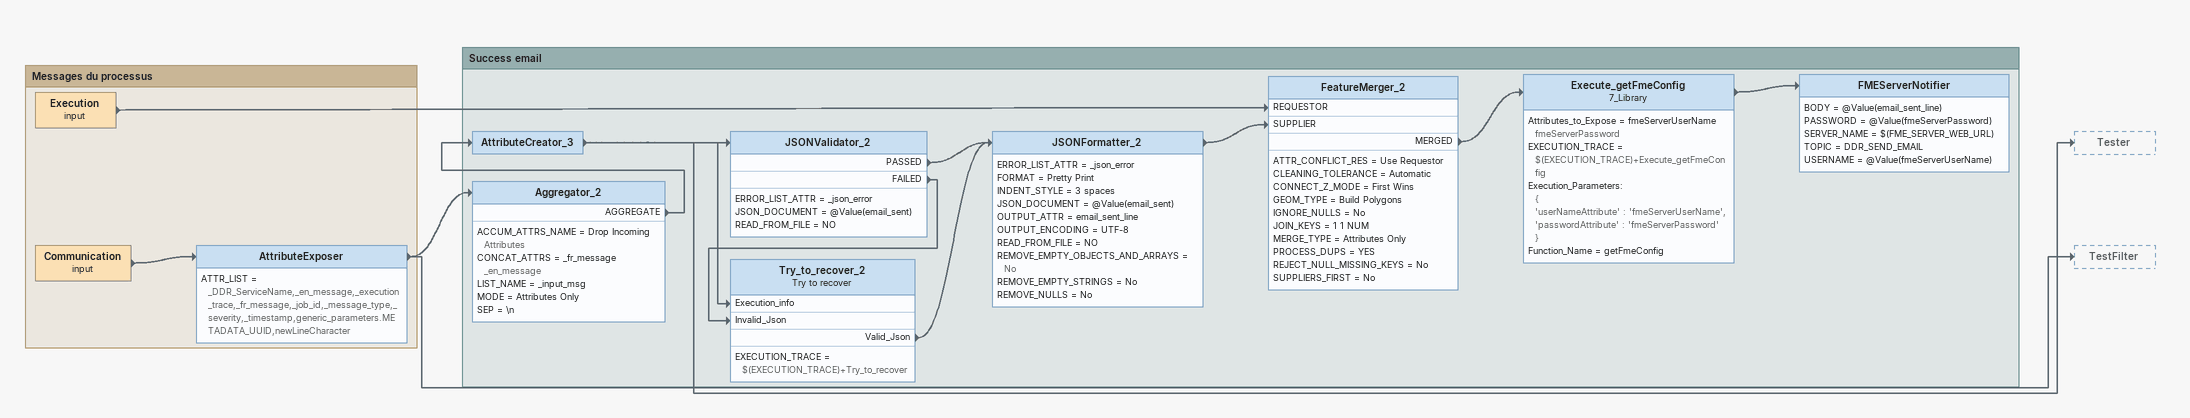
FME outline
Bookmark: Messages du processus
Execution (input)
    -> FeatureMerger_2 [REQUESTOR]
Communication (input)
    -> AttributeExposer
AttributeExposer
    ATTR_LIST = _DDR_ServiceName,_en_message,_execution_trace,_fr_message,_job_id,_message_type,_severity,_timestamp,generic_parameters.METADATA_UUID,newLineCharacter
    -> TestFilter
    -> Aggregator_2

Bookmark: Success email
Aggregator_2
    ACCUM_ATTRS_NAME = Drop Incoming Attributes
    CONCAT_ATTRS = _fr_message _en_message
    LIST_NAME = _input_msg
    MODE = Attributes Only
    SEP = \n
    AGGREGATE -> AttributeCreator_3
AttributeCreator_3
    -> JSONValidator_2
    -> Try_to_recover_2 [Execution_info]
    -> Tester
JSONValidator_2
    ERROR_LIST_ATTR = _json_error
    JSON_DOCUMENT = @Value(email_sent)
    READ_FROM_FILE = NO
    PASSED -> JSONFormatter_2
    FAILED -> Try_to_recover_2 [Invalid_Json]
Try_to_recover_2: Try to recover
    EXECUTION_TRACE = $(EXECUTION_TRACE)+Try_to_recover
    Valid_Json -> JSONFormatter_2
JSONFormatter_2
    ERROR_LIST_ATTR = _json_error
    FORMAT = Pretty Print
    INDENT_STYLE = 3 spaces
    JSON_DOCUMENT = @Value(email_sent)
    OUTPUT_ATTR = email_sent_line
    OUTPUT_ENCODING = UTF-8
    READ_FROM_FILE = NO
    REMOVE_EMPTY_OBJECTS_AND_ARRAYS = No
    REMOVE_EMPTY_STRINGS = No
    REMOVE_NULLS = No
    -> FeatureMerger_2 [SUPPLIER]
FeatureMerger_2
    ATTR_CONFLICT_RES = Use Requestor
    CLEANING_TOLERANCE = Automatic
    CONNECT_Z_MODE = First Wins
    GEOM_TYPE = Build Polygons
    IGNORE_NULLS = No
    JOIN_KEYS = 1 1 NUM
    MERGE_TYPE = Attributes Only
    PROCESS_DUPS = YES
    REJECT_NULL_MISSING_KEYS = No
    SUPPLIERS_FIRST = No
    MERGED -> Execute_getFmeConfig
Execute_getFmeConfig: 7_Library
    Attributes_to_Expose = fmeServerUserName fmeServerPassword
    EXECUTION_TRACE = $(EXECUTION_TRACE)+Execute_getFmeConfig
    Execution_Parameters:
      {
      'userNameAttribute' : 'fmeServerUserName',
      'passwordAttribute' : 'fmeServerPassword'
      }
    Function_Name = getFmeConfig
    -> FMEServerNotifier
FMEServerNotifier
    BODY = @Value(email_sent_line)
    PASSWORD = @Value(fmeServerPassword)
    SERVER_NAME = $(FME_SERVER_WEB_URL)
    TOPIC = DDR_SEND_EMAIL
    USERNAME = @Value(fmeServerUserName)
